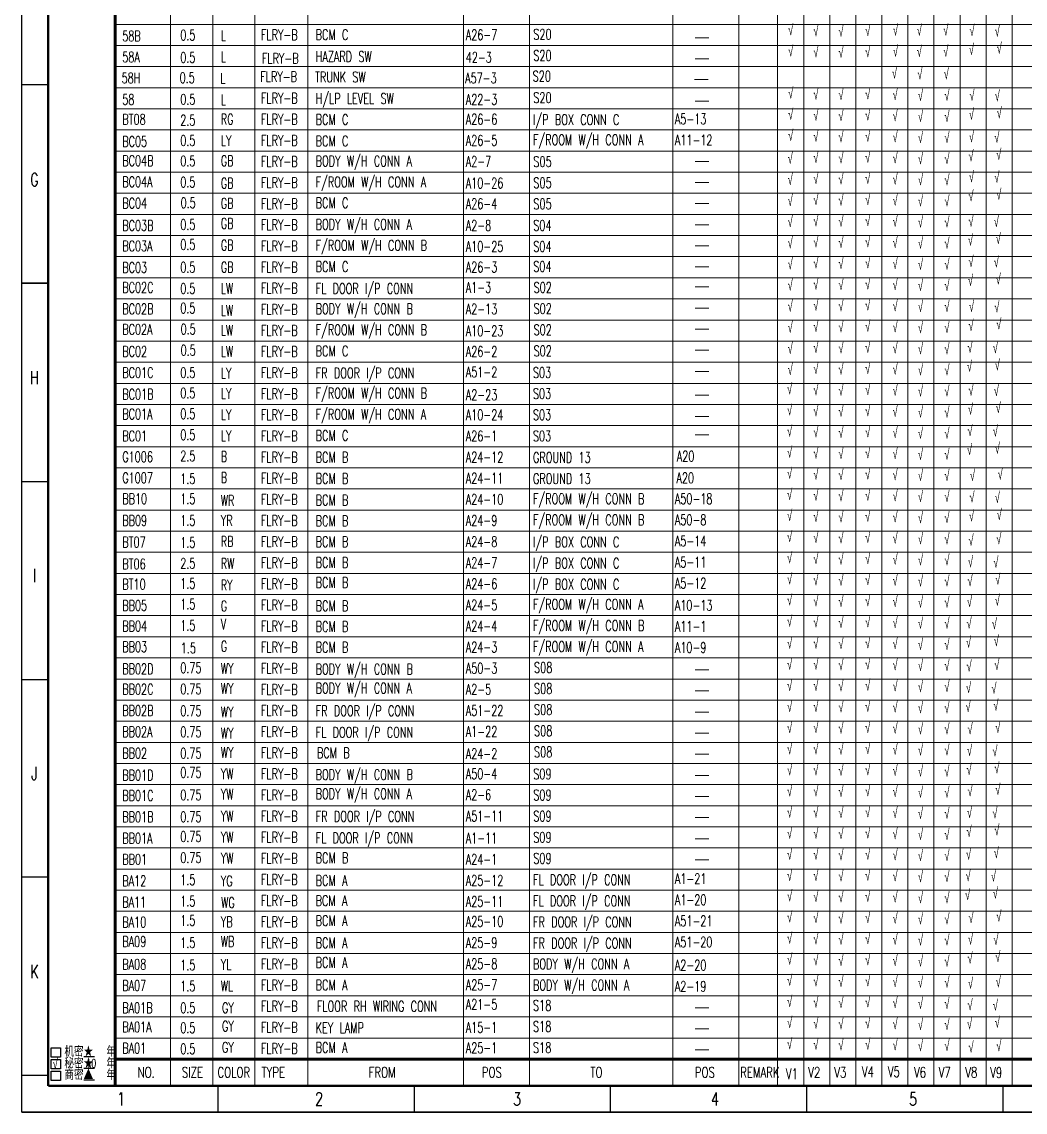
# Model space of a CAD drawing. Header units: millimetres. Extents: x 1376 to 3754, y -1445 to -604.
# Drawn here: x 1375.7 to 1755.8, y -1445.3 to -1032.2 of the extents above; entities that cross this region are included whole.
import ezdxf
from ezdxf.enums import TextEntityAlignment as Align

# ---------------------------------------------------------------- set-up
doc = ezdxf.new("R2010")
doc.units = ezdxf.units.MM
doc.layers.add('0Filament', color=7, linetype='Continuous', lineweight=20)
doc.layers.add('2FRAME', color=2, linetype='Continuous', lineweight=70)
doc.layers.add('2FRAM', color=2, linetype='Continuous')
doc.styles.add('HZ', font='TXT', dxfattribs={"width": 0.7, "height": 4, "bigfont": 'HZTXT'})

msp = doc.modelspace()

# ---------------------------------------------------------------- linework, layer by layer
for p, q in [((1375.71, -1445.28), (1375.71, -604.28)), ((1385.7, -1056.07), (1375.8, -1056.07)), ((1385.73, -1131.21), (1375.74, -1131.21)), ((1385.73, -1131.31), (1375.74, -1131.31)), ((1385.7, -1206.45), (1375.8, -1206.45)), ((1385.7, -1281.48), (1375.8, -1281.48)), ((1385.7, -1356.29), (1375.8, -1356.29)), ((1386.89, -1420.88), (1390.39, -1420.88)), ((1386.89, -1424.38), (1386.89, -1420.88)), ((1390.39, -1420.88), (1390.39, -1424.38)), ((1390.39, -1424.38), (1386.89, -1424.38)), ((1399.16, -1424.17), (1403.27, -1424.17)), ((1386.89, -1428.84), (1386.89, -1425.34)), ((1386.89, -1425.34), (1390.39, -1425.34)), ((1390.39, -1428.84), (1386.89, -1428.84)), ((1390.39, -1425.34), (1390.39, -1428.84)), ((1399.16, -1428.63), (1403.27, -1428.63)), ((1385.73, -1431.43), (1375.74, -1431.43)), ((1386.89, -1433.23), (1386.89, -1429.73)), ((1386.89, -1429.73), (1390.39, -1429.73)), ((1390.39, -1433.23), (1386.89, -1433.23)), ((1390.39, -1429.73), (1390.39, -1433.23)), ((1399.16, -1433.01), (1403.27, -1433.01)), ((1450.02, -1435.28), (1450.02, -1445.28)), ((1524.33, -1435.28), (1524.33, -1445.28)), ((1598.64, -1435.28), (1598.64, -1445.28)), ((1672.96, -1435.28), (1672.96, -1445.28)), ((1747.27, -1435.28), (1747.27, -1445.28)), ((2564.71, -1445.28), (1375.71, -1445.28)), ((1375.71, -1445.28), (3753.71, -1445.28))]:
    msp.add_line(p, q)
at = {"layer": '0Filament'}
for p, q in [((1432.03, -809.17), (1432.03, -1435.17)), ((1448.03, -809.17), (1448.03, -1435.17)), ((1464.03, -1435.17), (1464.03, -809.17)), ((1484.01, -1435.17), (1484.01, -809.17)), ((1543, -1435.18), (1543, -809.17)), ((1568, -1435.18), (1568, -809.17)), ((1622.28, -1435.17), (1622.28, -809.17)), ((1647.28, -1435.17), (1647.28, -809.17)), ((1662.03, -1435.17), (1662.03, -809.17)), ((1671.9, -1435.17), (1671.9, -809.17)), ((1681.77, -1435.17), (1681.77, -809.17)), ((1691.64, -1435.17), (1691.64, -809.17)), ((1701.51, -1435.17), (1701.51, -809.17)), ((1711.38, -1435.17), (1711.38, -809.17)), ((1721.25, -1435.17), (1721.25, -809.17)), ((1731.12, -1435.17), (1731.12, -809.17)), ((1740.99, -1435.17), (1740.99, -809.17)), ((1750.86, -1435.17), (1750.86, -809.17)), ((1770.6, -1033.17), (1411.03, -1033.17)), ((1630.74, -1038.23), (1635.98, -1038.23)), ((1770.6, -1041.17), (1411.03, -1041.17)), ((1770.6, -1049.17), (1411.03, -1049.17)), ((1630.74, -1046.23), (1635.98, -1046.23)), ((1770.6, -1057.17), (1411.03, -1057.17)), ((1630.5, -1054.08), (1635.74, -1054.08)), ((1770.6, -1065.17), (1411.03, -1065.17)), ((1630.74, -1062.23), (1635.98, -1062.23)), ((1770.6, -1073.17), (1411.03, -1073.17)), ((1770.6, -1081.17), (1411.03, -1081.17)), ((1630.74, -1085.07), (1635.98, -1085.07)), ((1770.6, -1089.17), (1411.03, -1089.17)), ((1630.74, -1093.07), (1635.98, -1093.07)), ((1770.6, -1097.17), (1411.03, -1097.17)), ((1630.74, -1101.07), (1635.98, -1101.07)), ((1770.6, -1105.17), (1411.03, -1105.17)), ((1630.74, -1109.07), (1635.98, -1109.07)), ((1770.6, -1113.17), (1411.03, -1113.17)), ((1630.74, -1117.07), (1635.98, -1117.07)), ((1770.6, -1121.17), (1411.03, -1121.17)), ((1630.74, -1125.07), (1635.98, -1125.07)), ((1770.6, -1129.17), (1411.03, -1129.17)), ((1630.74, -1132.63), (1635.99, -1132.63)), ((1770.6, -1137.17), (1411.03, -1137.17)), ((1630.74, -1140.63), (1635.99, -1140.63)), ((1770.6, -1145.17), (1411.03, -1145.17)), ((1630.74, -1148.63), (1635.99, -1148.63)), ((1770.6, -1153.17), (1411.03, -1153.17)), ((1630.74, -1156.63), (1635.99, -1156.63)), ((1770.6, -1161.17), (1411.03, -1161.17)), ((1630.74, -1164.63), (1635.99, -1164.63)), ((1770.6, -1169.17), (1411.03, -1169.17)), ((1770.6, -1177.17), (1411.03, -1177.17)), ((1630.74, -1173.68), (1635.98, -1173.68)), ((1770.6, -1185.17), (1411.03, -1185.17)), ((1630.74, -1181.68), (1635.98, -1181.68)), ((1630.74, -1188.63), (1635.99, -1188.63)), ((1770.6, -1193.17), (1411.03, -1193.17)), ((1770.6, -1201.17), (1411.03, -1201.17)), ((1770.6, -1209.17), (1411.03, -1209.17)), ((1770.6, -1217.17), (1411.03, -1217.17)), ((1770.6, -1225.17), (1411.03, -1225.17)), ((1770.6, -1233.17), (1411.03, -1233.17)), ((1770.6, -1241.17), (1411.03, -1241.17)), ((1770.6, -1249.17), (1411.03, -1249.17)), ((1770.6, -1257.17), (1411.03, -1257.17)), ((1770.6, -1265.17), (1411.03, -1265.17)), ((1770.6, -1273.17), (1411.03, -1273.17)), ((1630.74, -1277.68), (1635.98, -1277.68)), ((1770.6, -1281.17), (1411.03, -1281.17)), ((1630.74, -1285.68), (1635.98, -1285.68)), ((1770.6, -1289.17), (1411.03, -1289.17)), ((1630.74, -1293.68), (1635.98, -1293.68)), ((1770.6, -1297.17), (1411.03, -1297.17)), ((1770.6, -1305.17), (1411.03, -1305.17)), ((1630.74, -1301.68), (1635.98, -1301.68)), ((1770.6, -1313.17), (1411.03, -1313.17)), ((1630.74, -1309.68), (1635.98, -1309.68)), ((1630.74, -1317.68), (1635.98, -1317.68)), ((1770.6, -1321.17), (1411.03, -1321.17)), ((1630.74, -1325.68), (1635.98, -1325.68)), ((1770.6, -1329.17), (1411.03, -1329.17)), ((1630.74, -1333.68), (1635.98, -1333.68)), ((1770.6, -1337.17), (1411.03, -1337.17)), ((1630.74, -1341.68), (1635.98, -1341.68)), ((1770.6, -1345.17), (1411.03, -1345.17)), ((1630.74, -1349.68), (1635.98, -1349.68)), ((1770.6, -1353.17), (1411.03, -1353.17)), ((1770.6, -1361.17), (1411.03, -1361.17)), ((1770.6, -1369.17), (1411.03, -1369.17)), ((1770.6, -1377.17), (1411.03, -1377.17)), ((1770.6, -1385.17), (1411.03, -1385.17)), ((1770.6, -1393.17), (1411.03, -1393.17)), ((1770.6, -1401.17), (1411.03, -1401.17)), ((1630.74, -1405.68), (1635.98, -1405.68)), ((1770.6, -1409.17), (1411.03, -1409.17)), ((1630.74, -1413.68), (1635.98, -1413.68)), ((1770.6, -1417.17), (1411.03, -1417.17)), ((1630.74, -1421.68), (1635.98, -1421.68)), ((1484.01, -1425.17), (1484.01, -1435.17))]:
    msp.add_line(p, q, dxfattribs=at)
at = {"layer": '2FRAM', "color": 2, "linetype": 'ByBlock', "lineweight": 50}
for p, q in [((1385.71, -1435.28), (1385.71, -614.28)), ((1400.71, -1435.28), (1385.8, -1435.28)), ((3743.71, -1435.28), (1400.71, -1435.28))]:
    msp.add_line(p, q, dxfattribs=at)
at = {"layer": '2FRAME'}
for p, q in [((1411.03, -1435.17), (1411.03, -679.1)), ((1411.03, -1425.17), (1770.6, -1425.17))]:
    msp.add_line(p, q, dxfattribs=at)

# ---------------------------------------------------------------- texts
at = {"style": 'HZ', "width": 0.7}
for s, height, p in [(' 机密★  年', 4, (1389.34, -1424.24)), ('√', 4, (1387.38, -1428.95)), (' 秘密★  年', 4, (1389.34, -1428.7)), (' 商密▲  年', 4, (1389.34, -1433.08)), ('10', 3.2, (1400.09, -1428.35))]:
    msp.add_text(s, height=height, dxfattribs=at).set_placement(p)
at = {"char_height": 5, "width": 50, "attachment_point": 5, "style": 'HZ'}
for s, insert in [('G', (1380.48, -1091.99)), ('H', (1380.48, -1166.99)), ('I', (1380.48, -1241.99)), ('J', (1380.48, -1316.99)), ('K', (1380.48, -1391.99)), ('1', (1413.32, -1440.28)), ('2', (1488.32, -1440.28)), ('3', (1563.32, -1440.28)), ('4', (1638.32, -1440.28)), ('5', (1713.32, -1440.28))]:
    msp.add_mtext(s, dxfattribs=dict(at, insert=insert))
at = {"layer": '0Filament', "lineweight": 20, "style": 'HZ', "width": 0.67}
for p in [(1666.99, -1038.47), (1676.53, -1038.81), (1686.03, -1038.99), (1696.18, -1038.77), (1706.69, -1038.58), (1715.71, -1038.63), (1725.73, -1038.59), (1735.65, -1038.75), (1745.24, -1038.94), (1666.99, -1046.47), (1706.69, -1046.58), (1715.71, -1046.63), (1725.73, -1046.59), (1735.46, -1045.94), (1745.98, -1045.39), (1676.53, -1046.81), (1686.03, -1046.99), (1696.18, -1046.77), (1706.3, -1054.87), (1715.91, -1055.16), (1725.92, -1055.13), (1666.99, -1062.47), (1676.53, -1062.81), (1686.03, -1062.99), (1696.18, -1062.77), (1706.54, -1063.02), (1735.65, -1063.27), (1716.15, -1063.32), (1726.17, -1063.28), (1745.24, -1063.45), (1666.99, -1070.47), (1676.53, -1070.81), (1686.03, -1070.99), (1696.18, -1070.77), (1706.54, -1071.02), (1716.15, -1071.32), (1726.17, -1071.28), (1735.46, -1070.46), (1745.98, -1069.9), (1666.99, -1078.47), (1676.53, -1078.81), (1686.03, -1078.99), (1696.18, -1078.77), (1706.54, -1079.02), (1716.15, -1079.32), (1726.17, -1079.28), (1735.47, -1079.02), (1745.07, -1079.2), (1666.79, -1087.15), (1676.53, -1086.81), (1686.03, -1086.99), (1696.18, -1086.77), (1706.54, -1087.02), (1716.15, -1087.32), (1726.17, -1087.28), (1735.29, -1086.21), (1745.81, -1085.65), (1666.79, -1095.15), (1676.53, -1094.81), (1686.03, -1094.99), (1696.18, -1094.77), (1706.54, -1095.02), (1716.15, -1095.32), (1726.17, -1095.28), (1735.47, -1094.13), (1745.07, -1094.32), (1666.79, -1103.15), (1676.53, -1102.81), (1686.03, -1102.99), (1696.18, -1102.77), (1706.54, -1103.02), (1716.15, -1103.32), (1726.17, -1103.28), (1735.29, -1101.32), (1745.81, -1100.77), (1666.79, -1111.15), (1676.53, -1110.81), (1686.03, -1110.99), (1696.18, -1110.77), (1706.54, -1111.02), (1716.15, -1111.32), (1726.17, -1111.28), (1735.29, -1110.94), (1744.88, -1111.12), (1666.79, -1119.15), (1676.53, -1118.81), (1686.03, -1118.99), (1696.18, -1118.77), (1706.54, -1119.02), (1716.15, -1119.32), (1726.17, -1119.28), (1735.1, -1118.13), (1745.62, -1117.57), (1666.79, -1127.15), (1676.53, -1126.81), (1686.03, -1126.99), (1696.18, -1126.77), (1706.54, -1127.02), (1716.15, -1127.32), (1726.17, -1127.28), (1735.29, -1126.24), (1744.88, -1126.42), (1735.1, -1133.43), (1745.62, -1132.87), (1666.79, -1135.15), (1676.53, -1134.81), (1686.03, -1134.99), (1696.18, -1134.77), (1706.54, -1135.02), (1716.15, -1135.32), (1726.17, -1135.28), (1666.79, -1143.15), (1676.53, -1142.81), (1686.03, -1142.99), (1696.18, -1142.77), (1706.54, -1143.02), (1716.15, -1143.32), (1726.17, -1143.28), (1735.48, -1143.27), (1745.07, -1143.46), (1745.81, -1149.91), (1666.79, -1151.15), (1676.53, -1150.81), (1686.03, -1150.99), (1696.18, -1150.77), (1706.54, -1151.02), (1716.15, -1151.32), (1726.17, -1151.28), (1735.29, -1150.46), (1666.79, -1159.15), (1676.53, -1158.81), (1686.03, -1158.99), (1696.18, -1158.77), (1706.54, -1159.02), (1716.15, -1159.32), (1726.17, -1159.28), (1734.92, -1158.76), (1744.52, -1158.94), (1734.74, -1165.95), (1745.26, -1165.39), (1666.79, -1167.15), (1676.53, -1166.81), (1686.03, -1166.99), (1696.18, -1166.77), (1706.54, -1167.02), (1716.15, -1167.32), (1726.17, -1167.28), (1666.59, -1174.47), (1696.18, -1174.77), (1676.53, -1174.81), (1686.03, -1174.99), (1706.54, -1175.02), (1716.15, -1175.32), (1726.17, -1175.28), (1735.29, -1174.98), (1744.89, -1175.16), (1666.59, -1182.47), (1676.53, -1182.81), (1686.03, -1182.99), (1696.18, -1182.77), (1706.54, -1183.02), (1735.11, -1182.17), (1745.63, -1181.61), (1716.15, -1183.32), (1726.17, -1183.28), (1666.59, -1190.47), (1676.53, -1190.81), (1686.03, -1190.99), (1696.18, -1190.77), (1706.54, -1191.02), (1716.15, -1191.32), (1726.17, -1191.28), (1734.92, -1190.33), (1744.52, -1190.51), (1666.59, -1198.47), (1676.53, -1198.81), (1686.03, -1198.99), (1696.18, -1198.77), (1706.54, -1199.02), (1716.15, -1199.32), (1726.17, -1199.28), (1734.74, -1197.52), (1745.26, -1196.96), (1666.59, -1206.47), (1676.53, -1206.81), (1686.03, -1206.99), (1696.18, -1206.77), (1706.54, -1207.02), (1716.15, -1207.32), (1726.17, -1207.28), (1735.84, -1207.3), (1746.36, -1206.75), (1666.59, -1214.47), (1676.53, -1214.81), (1686.03, -1214.99), (1696.18, -1214.77), (1706.54, -1215.02), (1716.15, -1215.32), (1726.17, -1215.28), (1735.66, -1215.46), (1745.26, -1215.65), (1666.59, -1222.47), (1676.53, -1222.81), (1686.03, -1222.99), (1696.18, -1222.77), (1706.54, -1223.02), (1716.15, -1223.32), (1726.17, -1223.28), (1735.48, -1222.65), (1745.99, -1222.1), (1666.59, -1230.47), (1676.53, -1230.81), (1686.03, -1230.99), (1696.18, -1230.77), (1706.54, -1231.02), (1716.15, -1231.32), (1726.17, -1231.28), (1735.29, -1231.82), (1745.81, -1231.27), (1666.59, -1238.47), (1676.53, -1238.81), (1686.03, -1238.99), (1696.18, -1238.77), (1706.54, -1239.02), (1716.15, -1239.32), (1726.17, -1239.28), (1735.11, -1239.98), (1744.7, -1240.16), (1666.59, -1246.47), (1676.53, -1246.81), (1686.03, -1246.99), (1696.18, -1246.77), (1706.54, -1247.02), (1716.15, -1247.32), (1726.17, -1247.28), (1734.92, -1247.17), (1745.44, -1246.62), (1666.59, -1254.47), (1676.53, -1254.81), (1686.03, -1254.99), (1696.18, -1254.77), (1706.54, -1255.02), (1716.15, -1255.32), (1726.17, -1255.28), (1734.74, -1255.11), (1745.26, -1254.56), (1666.59, -1262.47), (1676.53, -1262.81), (1686.03, -1262.99), (1696.18, -1262.77), (1706.54, -1263.02), (1716.15, -1263.32), (1726.17, -1263.28), (1734.56, -1263.27), (1744.15, -1263.46), (1666.6, -1270.83), (1676.53, -1270.81), (1686.03, -1270.99), (1696.18, -1270.77), (1706.54, -1271.02), (1716.15, -1271.32), (1726.17, -1271.28), (1734.37, -1270.46), (1744.89, -1269.91), (1666.6, -1278.83), (1676.53, -1278.81), (1686.03, -1278.99), (1696.18, -1278.77), (1706.54, -1279.02), (1716.15, -1279.32), (1726.17, -1279.28), (1734.56, -1279.53), (1745.08, -1278.98), (1666.6, -1286.83), (1676.53, -1286.81), (1686.03, -1286.99), (1696.18, -1286.77), (1706.54, -1287.02), (1716.15, -1287.32), (1726.17, -1287.28), (1734.37, -1287.69), (1743.97, -1287.88), (1744.71, -1294.33), (1666.6, -1294.83), (1676.53, -1294.81), (1686.03, -1294.99), (1696.18, -1294.77), (1706.54, -1295.02), (1716.15, -1295.32), (1726.17, -1295.28), (1734.19, -1294.88), (1666.6, -1302.83), (1676.53, -1302.81), (1696.18, -1302.77), (1745.44, -1302.76), (1686.03, -1302.99), (1706.54, -1303.02), (1716.15, -1303.32), (1726.17, -1303.28), (1734.93, -1303.31), (1666.6, -1310.83), (1676.53, -1310.81), (1686.03, -1310.99), (1696.18, -1310.77), (1706.54, -1311.02), (1716.15, -1311.32), (1726.17, -1311.28), (1734.74, -1311.47), (1744.34, -1311.66), (1666.6, -1318.83), (1676.53, -1318.81), (1686.03, -1318.99), (1696.18, -1318.77), (1706.54, -1319.02), (1716.15, -1319.32), (1726.17, -1319.28), (1734.56, -1318.66), (1745.08, -1318.11), (1666.6, -1326.83), (1676.53, -1326.81), (1686.03, -1326.99), (1696.18, -1326.77), (1706.54, -1327.02), (1716.15, -1327.32), (1726.17, -1327.28), (1734.93, -1326.8), (1745.45, -1326.24), (1666.6, -1334.83), (1676.53, -1334.81), (1686.03, -1334.99), (1696.18, -1334.77), (1706.54, -1335.02), (1716.15, -1335.32), (1726.17, -1335.28), (1734.74, -1334.96), (1744.34, -1335.14), (1666.6, -1342.83), (1676.53, -1342.81), (1686.03, -1342.99), (1696.18, -1342.77), (1706.54, -1343.02), (1716.15, -1343.32), (1726.17, -1343.28), (1734.56, -1342.14), (1745.08, -1341.59), (1666.6, -1350.83), (1676.53, -1350.81), (1686.03, -1350.99), (1696.18, -1350.77), (1706.54, -1351.02), (1716.15, -1351.32), (1726.17, -1351.28), (1734.38, -1350.76), (1744.89, -1350.21), (1666.6, -1358.83), (1676.53, -1358.81), (1686.03, -1358.99), (1696.18, -1358.77), (1706.54, -1359.02), (1716.15, -1359.32), (1726.17, -1359.28), (1734.19, -1358.92), (1743.79, -1359.1), (1666.6, -1366.56), (1676.53, -1366.81), (1686.03, -1366.99), (1696.18, -1366.77), (1706.54, -1367.02), (1716.15, -1367.32), (1726.17, -1367.28), (1734.01, -1366.11), (1744.52, -1365.55), (1666.6, -1374.56), (1676.53, -1374.81), (1686.03, -1374.99), (1696.18, -1374.77), (1706.54, -1375.02), (1716.15, -1375.32), (1726.17, -1375.28), (1735.3, -1374.79), (1745.82, -1374.24), (1666.6, -1382.56), (1676.53, -1382.81), (1686.03, -1382.99), (1696.18, -1382.77), (1706.54, -1383.02), (1716.15, -1383.32), (1726.17, -1383.28), (1735.11, -1382.95), (1744.71, -1383.13), (1745.45, -1389.58), (1666.6, -1390.56), (1676.53, -1390.81), (1686.03, -1390.99), (1696.18, -1390.77), (1706.54, -1391.02), (1716.15, -1391.32), (1726.17, -1391.28), (1734.93, -1390.14), (1666.6, -1398.56), (1676.53, -1398.81), (1686.03, -1398.99), (1696.18, -1398.77), (1706.54, -1399.02), (1716.15, -1399.32), (1726.17, -1399.28), (1735.11, -1399.67), (1745.63, -1399.12), (1666.6, -1406.56), (1676.53, -1406.81), (1686.03, -1406.99), (1696.18, -1406.77), (1706.54, -1407.02), (1716.15, -1407.32), (1726.17, -1407.28), (1734.93, -1407.83), (1744.53, -1408.02), (1666.6, -1414.56), (1676.53, -1414.81), (1686.03, -1414.99), (1696.18, -1414.77), (1706.54, -1415.02), (1716.15, -1415.32), (1726.17, -1415.28), (1734.75, -1415.02), (1745.26, -1414.47), (1666.6, -1422.56), (1676.53, -1422.81), (1686.03, -1422.99), (1696.18, -1422.77), (1706.54, -1423.02), (1716.15, -1423.32), (1726.17, -1423.28), (1735.3, -1423.87), (1745.82, -1423.32)]:
    msp.add_text('√', height=4, dxfattribs=at).set_placement(p, align=Align.BOTTOM_CENTER)
at = {"layer": '0Filament', "style": 'HZ', "width": 0.67}
for s, p in [('58B', (1413.77, -1039.58)), ('FLRY-B', (1466.3, -1039.12)), ('A26-7', (1543.87, -1039.12)), ('S20', (1569.49, -1038.94)), ('58A', (1413.77, -1047.51)), ('0.5', (1435.75, -1047.71)), ('L', (1451.09, -1047.47)), ('FLRY-B', (1466.67, -1048.04)), ('42-3', (1543.87, -1047.65)), ('S20', (1569.49, -1046.94)), ('58H', (1413.53, -1055.48)), ('0.5', (1435.51, -1055.39)), ('L', (1450.85, -1055.63)), ('FLRY-B', (1466.05, -1054.96)), ('A57-3', (1543.62, -1055.49)), ('S20', (1569.24, -1054.79)), ('58', (1413.77, -1063.63)), ('0.5', (1435.75, -1063.55)), ('L', (1451.09, -1063.78)), ('FLRY-B', (1466.3, -1063.12)), ('A22-3', (1543.87, -1063.65)), ('S20', (1569.49, -1062.94)), ('BT08', (1413.77, -1071.14)), ('FLRY-B', (1466.3, -1071.12)), ('A26-6', (1543.87, -1071.12)), ('A5-13', (1623.1, -1070.99)), ('BC05', (1413.77, -1079.54)), ('FLRY-B', (1466.3, -1079.12)), ('A26-5', (1543.87, -1079.12)), ('F/ROOM W/H CONN A', (1569.38, -1078.89)), ('A11-12', (1623.1, -1078.99)), ('BODY W/H CONN A', (1487.05, -1086.95)), ('BC04B', (1413.77, -1086.84)), ('FLRY-B', (1466.3, -1087.12)), ('A2-7', (1543.87, -1087.08)), ('S05', (1569.51, -1087.18)), ('F/ROOM W/H CONN A', (1487.05, -1094.89)), ('BC04A', (1413.77, -1094.84)), ('FLRY-B', (1466.3, -1095.12)), ('A10-26', (1543.87, -1095.29)), ('S05', (1569.51, -1095.18)), ('BC04', (1413.77, -1102.91)), ('FLRY-B', (1466.3, -1103.12)), ('A26-4', (1543.87, -1103.12)), ('S05', (1569.51, -1103.18)), ('BODY W/H CONN A', (1487.05, -1110.95)), ('BC03B', (1413.77, -1111.35)), ('FLRY-B', (1466.3, -1111.12)), ('A2-8', (1543.87, -1111.34)), ('S04', (1569.47, -1111.34)), ('BC03A', (1413.77, -1119.12)), ('FLRY-B', (1466.3, -1119.12)), ('F/ROOM W/H CONN B', (1487.05, -1118.89)), ('A10-25', (1543.87, -1119.32)), ('S04', (1569.47, -1119.34)), ('BC03', (1413.77, -1127.26)), ('FLRY-B', (1466.3, -1127.12)), ('A26-3', (1543.87, -1127.12)), ('S04', (1569.47, -1126.9)), ('BC02C', (1413.77, -1134.83)), ('0.5', (1435.75, -1135.24)), ('LW', (1451.09, -1135.22)), ('FLRY-B', (1466.3, -1135.12)), ('A1-3', (1543.87, -1134.85)), ('S02', (1569.6, -1134.87)), ('BC02B', (1413.77, -1142.97)), ('FLRY-B', (1466.3, -1143.12)), ('BODY W/H CONN B', (1487.05, -1142.95)), ('A2-13', (1543.87, -1143.01)), ('S02', (1569.6, -1142.87)), ('BC02A', (1413.77, -1150.7)), ('FLRY-B', (1466.3, -1151.12)), ('F/ROOM W/H CONN B', (1487.05, -1150.89)), ('A10-23', (1543.87, -1151.29)), ('S02', (1569.6, -1150.87)), ('BC02', (1413.77, -1159.07)), ('FLRY-B', (1466.3, -1159.12)), ('A26-2', (1543.87, -1159.12)), ('S02', (1569.6, -1158.87)), ('FLRY-B', (1466.3, -1167.12)), ('A51-2', (1543.87, -1166.85)), ('S03', (1569.35, -1167.09)), ('BC01B', (1413.77, -1175.29)), ('FLRY-B', (1466.3, -1175.12)), ('F/ROOM W/H CONN B', (1487.05, -1174.89)), ('A2-23', (1543.87, -1175.54)), ('S03', (1569.35, -1175.09)), ('BC01A', (1413.77, -1182.8)), ('FLRY-B', (1466.3, -1183.12)), ('F/ROOM W/H CONN A', (1487.05, -1182.89)), ('A10-24', (1543.87, -1183.12)), ('S03', (1569.35, -1183.09)), ('BC01', (1413.77, -1191.11)), ('FLRY-B', (1466.3, -1191.12)), ('A26-1', (1543.87, -1191.12)), ('S03', (1569.35, -1191.09)), ('G1006', (1413.77, -1199)), ('FLRY-B', (1466.3, -1199.12)), ('A24-12', (1543.87, -1199.12)), ('A20', (1623.84, -1198.78)), ('G1007', (1413.77, -1206.94)), ('FLRY-B', (1466.3, -1207.12)), ('A24-11', (1543.87, -1207.12)), ('A20', (1623.68, -1206.98)), ('F/ROOM W/H CONN B', (1569.38, -1214.89)), ('BB10', (1413.77, -1214.89)), ('1.5', (1435.75, -1214.89)), ('WR', (1451.09, -1215.52)), ('FLRY-B', (1466.3, -1215.12)), ('A24-10', (1543.87, -1215.12)), ('A50-18', (1623.1, -1214.88)), ('F/ROOM W/H CONN B', (1569.38, -1222.89)), ('BB09', (1413.77, -1223.12)), ('1.5', (1435.75, -1223.12)), ('YR', (1451.09, -1223.12)), ('FLRY-B', (1466.3, -1223.12)), ('A24-9', (1543.87, -1223.12)), ('A50-8', (1623.1, -1222.88)), ('FLRY-B', (1466.3, -1231.12)), ('A24-8', (1543.87, -1231.12)), ('A5-14', (1623.1, -1230.88)), ('A5-11', (1623.1, -1238.88)), ('FLRY-B', (1466.3, -1239.12)), ('A24-7', (1543.87, -1239.12)), ('FLRY-B', (1466.3, -1247.12)), ('A24-6', (1543.87, -1247.12)), ('A5-12', (1623.1, -1246.88)), ('FLRY-B', (1466.3, -1255.12)), ('A24-5', (1543.87, -1255.12)), ('F/ROOM W/H CONN A', (1569.38, -1254.89)), ('A10-13', (1623.1, -1255.24)), ('FLRY-B', (1466.3, -1263.12)), ('A24-4', (1543.87, -1263.12)), ('F/ROOM W/H CONN B', (1569.38, -1262.89)), ('A11-1', (1623.1, -1263.24)), ('FLRY-B', (1466.3, -1271.12)), ('A24-3', (1543.87, -1271.12)), ('F/ROOM W/H CONN A', (1569.38, -1270.89)), ('A10-9', (1623.1, -1271.24)), ('FLRY-B', (1466.3, -1279.12)), ('BODY W/H CONN B', (1487.05, -1279.41)), ('A50-3', (1543.87, -1279.09)), ('S08', (1569.76, -1278.8)), ('FLRY-B', (1466.3, -1287.12)), ('BODY W/H CONN A', (1487.05, -1286.66)), ('A2-5', (1543.87, -1287.09)), ('S08', (1569.76, -1286.8)), ('FLRY-B', (1466.3, -1295.12)), ('A51-22', (1543.87, -1295.09)), ('S08', (1569.76, -1294.8)), ('FLRY-B', (1466.3, -1303.12)), ('A1-22', (1543.87, -1303.09)), ('S08', (1569.76, -1302.8)), ('BB02', (1413.77, -1311.26)), ('FLRY-B', (1466.3, -1311.12)), ('A24-2', (1543.87, -1311.47)), ('S08', (1569.76, -1310.8)), ('FLRY-B', (1466.3, -1319.12)), ('BODY W/H CONN B', (1487.05, -1319.41)), ('A50-4', (1543.87, -1319.09)), ('S09', (1569.48, -1319.14)), ('FLRY-B', (1466.3, -1327.12)), ('BODY W/H CONN A', (1487.05, -1326.66)), ('A2-6', (1543.87, -1327.02)), ('S09', (1569.48, -1327.14)), ('FLRY-B', (1466.3, -1335.12)), ('A51-11', (1543.87, -1335.09)), ('S09', (1569.48, -1335.14)), ('BB01A', (1413.77, -1343.5)), ('FLRY-B', (1466.3, -1343.12)), ('A1-11', (1543.87, -1343.47)), ('S09', (1569.48, -1343.14)), ('BB01', (1413.77, -1351.5)), ('FLRY-B', (1466.3, -1351.12)), ('A24-1', (1543.87, -1351.47)), ('S09', (1569.48, -1351.14)), ('A1-21', (1623.1, -1358.82)), ('FLRY-B', (1466.3, -1359.12)), ('A25-12', (1543.87, -1359.47)), ('FLRY-B', (1466.3, -1367.12)), ('A1-20', (1623.1, -1366.82)), ('BA11', (1413.77, -1367.68)), ('A25-11', (1543.87, -1367.47)), ('BA10', (1413.77, -1375.26)), ('1.5', (1435.75, -1374.65)), ('YB', (1451.09, -1375.2)), ('FLRY-B', (1466.3, -1375.12)), ('A25-10', (1543.87, -1375.05)), ('A51-21', (1623.1, -1374.82)), ('BA09', (1413.77, -1382.64)), ('1.5', (1435.75, -1383.07)), ('WB', (1451.09, -1382.64)), ('FLRY-B', (1466.3, -1383.12)), ('A25-9', (1543.87, -1383.05)), ('A51-20', (1623.1, -1382.82)), ('FLRY-B', (1466.3, -1391.12)), ('A25-8', (1543.87, -1391.05)), ('BODY W/H CONN A', (1569.38, -1391.13)), ('A2-20', (1623.1, -1391.6)), ('BA07', (1413.77, -1399.29)), ('FLRY-B', (1466.3, -1399.12)), ('A25-7', (1543.87, -1399.05)), ('BODY W/H CONN A', (1569.38, -1399.13)), ('A2-19', (1623.1, -1399.6)), ('BA01B', (1413.77, -1407.74)), ('0.5', (1435.75, -1407.74)), ('GY', (1451.53, -1407.74)), ('FLRY-B', (1466.3, -1407.12)), ('FLOOR RH WIRING CONN', (1487.5, -1407.15)), ('A21-5', (1543.87, -1406.41)), ('S18', (1569.38, -1406.83)), ('BA01A', (1413.77, -1415)), ('0.5', (1435.75, -1415.29)), ('GY', (1451.53, -1414.69)), ('FLRY-B', (1466.3, -1415.12)), ('KEY LAMP', (1487.05, -1415.29)), ('A15-1', (1543.87, -1415.18)), ('S18', (1569.38, -1414.83)), ('BA01', (1413.77, -1423)), ('0.5', (1435.75, -1423.29)), ('GY', (1451.53, -1422.69)), ('FLRY-B', (1466.3, -1423.12)), ('A25-1', (1543.87, -1422.92)), ('S18', (1569.38, -1422.83))]:
    msp.add_text(s, height=4, dxfattribs=at).set_placement(p)
for s, p in [('0.5', (1435.75, -1037.23)), ('L', (1451.09, -1037.45)), ('2.5', (1435.75, -1069.49)), ('RG', (1451.09, -1069.07)), ('0.5', (1435.75, -1077.19)), ('LY', (1451.09, -1077.22)), ('0.5', (1435.75, -1084.93)), ('GB', (1451.09, -1084.85)), ('0.5', (1435.75, -1092.93)), ('GB', (1451.09, -1093.33)), ('0.5', (1435.85, -1100.79)), ('GB', (1451.09, -1100.96)), ('0.5', (1435.75, -1109.01)), ('GB', (1451.09, -1108.58)), ('0.5', (1435.75, -1116.59)), ('GB', (1451.09, -1116.81)), ('0.5', (1435.75, -1125.18)), ('GB', (1451.09, -1125.13)), ('0.5', (1435.75, -1140.65)), ('LW', (1451.09, -1141.56)), ('0.5', (1435.86, -1148.62)), ('LW', (1451.09, -1149.06)), ('0.5', (1435.86, -1156.62)), ('LW', (1451.09, -1157.06)), ('BC01C', (1413.77, -1165.1)), ('0.5', (1435.75, -1165.11)), ('LY', (1451.09, -1165.3)), ('0.5', (1435.75, -1172.82)), ('LY', (1451.09, -1173.05)), ('0.5', (1435.75, -1180.7)), ('LY', (1451.09, -1181.02)), ('0.5', (1435.75, -1188.67)), ('LY', (1451.09, -1189.02)), ('B', (1451.09, -1196.87)), ('1.5', (1435.75, -1205.27)), ('B', (1451.09, -1204.83)), ('BCM B', (1487.05, -1213.39)), ('BCM B', (1487.05, -1221.27)), ('BT07', (1413.77, -1229.3)), ('1.5', (1435.75, -1229.44)), ('RB', (1451.09, -1229.03)), ('BCM B', (1487.05, -1229.16)), ('BCM B', (1487.05, -1237.03)), ('BT06', (1413.77, -1237.62)), ('2.5', (1435.75, -1237.33)), ('RW', (1451.09, -1237.4)), ('BT10', (1413.77, -1245.28)), ('1.5', (1435.75, -1244.95)), ('BCM B', (1487.05, -1244.6)), ('RY', (1451.09, -1245.56)), ('BB05', (1413.77, -1253.33)), ('1.5', (1435.75, -1252.8)), ('G', (1451.09, -1253.53)), ('BB04', (1413.77, -1261.12)), ('1.5', (1435.75, -1260.88)), ('V', (1451.09, -1260.38)), ('BB03', (1413.77, -1268.95)), ('1.5', (1435.91, -1269.44)), ('G', (1451.09, -1268.76)), ('BB02D', (1413.77, -1277.34)), ('0.75', (1435.75, -1276.95)), ('WY', (1451.09, -1277.15)), ('BB02C', (1413.77, -1285.04)), ('0.75', (1435.75, -1284.95)), ('WY', (1451.09, -1284.74)), ('BB02B', (1413.77, -1293.14)), ('0.75', (1435.75, -1293.21)), ('WY', (1451.09, -1293.66)), ('BB02A', (1413.77, -1301.14)), ('0.75', (1435.75, -1301.21)), ('WY', (1451.09, -1301.66)), ('0.75', (1435.75, -1309.3)), ('WY', (1451.09, -1308.99)), ('BB01D', (1413.77, -1317.59)), ('0.75', (1435.75, -1316.59)), ('YW', (1451.09, -1317.06)), ('BB01C', (1413.77, -1325.32)), ('0.75', (1435.75, -1325.11)), ('YW', (1451.09, -1324.83)), ('BB01B', (1413.77, -1333.41)), ('0.75', (1435.75, -1333.37)), ('YW', (1451.09, -1333.1)), ('0.75', (1435.75, -1340.87)), ('YW', (1451.09, -1341.1)), ('0.75', (1435.75, -1348.87)), ('YW', (1451.09, -1349)), ('BA12', (1413.77, -1357.67)), ('1.5', (1435.75, -1357.22)), ('YG', (1451.09, -1357.71)), ('1.5', (1435.75, -1365.33)), ('WG', (1451.22, -1365.87)), ('BA08', (1413.77, -1389.28)), ('1.5', (1435.75, -1389.5)), ('YL', (1451.09, -1389.32)), ('1.5', (1435.75, -1397.46)), ('WL', (1451.09, -1397.48))]:
    msp.add_text(s, height=4, dxfattribs=at).set_placement(p, align=Align.MIDDLE_LEFT)
for s, p in [('BCM C', (1487.05, -1035.07)), ('HAZARD SW', (1487.05, -1043.37)), ('TRUNK SW', (1486.81, -1051.12)), ('H/LP LEVEL SW', (1487.05, -1059.28)), ('BCM C', (1487.05, -1067.22)), ('I/P BOX CONN C', (1569.38, -1067.27)), ('BCM C', (1487.05, -1075.35)), ('BCM C', (1487.05, -1098.77)), ('BCM C', (1487.05, -1122.92)), ('FL DOOR I/P CONN', (1487.05, -1131.23)), ('BCM C', (1487.05, -1154.92)), ('FR DOOR I/P CONN', (1487.05, -1163.23)), ('BCM C', (1487.05, -1186.94)), ('BCM B', (1487.05, -1195.16)), ('GROUND 13', (1569.38, -1195.26)), ('BCM B', (1487.05, -1203.2)), ('GROUND 13', (1569.38, -1203.26)), ('I/P BOX CONN C', (1569.38, -1227.27)), ('I/P BOX CONN C', (1569.38, -1235.27)), ('I/P BOX CONN C', (1569.38, -1243.27)), ('BCM B', (1487.05, -1251.44)), ('BCM B', (1487.05, -1259.3)), ('BCM B', (1487.05, -1267.14)), ('FR DOOR I/P CONN', (1487.05, -1291.23)), ('FL DOOR I/P CONN', (1487.05, -1299.38)), ('BCM B', (1487.51, -1307.12)), ('FR DOOR I/P CONN', (1487.05, -1331.23)), ('FL DOOR I/P CONN', (1487.05, -1339.38)), ('BCM B', (1487.05, -1346.94)), ('FL DOOR I/P CONN', (1569.38, -1355.23)), ('BCM A', (1487.05, -1355.48)), ('BCM A', (1487.04, -1363.14)), ('FL DOOR I/P CONN', (1569.38, -1363.23)), ('BCM A', (1487.05, -1370.7)), ('FR DOOR I/P CONN', (1569.38, -1371.23)), ('BCM A', (1487.05, -1379.13)), ('FR DOOR I/P CONN', (1569.38, -1379.23)), ('BCM A', (1487.05, -1386.53)), ('BCM A', (1487.05, -1395.09)), ('BCM A', (1487.05, -1418.76))]:
    msp.add_text(s, height=4, dxfattribs=at).set_placement(p, align=Align.TOP_LEFT)
at = {"layer": '0Filament', "color": 1, "style": 'HZ', "width": 0.67}
msp.add_text('2.5', height=4, dxfattribs=at).set_placement((1435.75, -1196.67), align=Align.MIDDLE_LEFT)
at = {"layer": '0Filament', "char_height": 4, "width": 21, "attachment_point": 1, "style": 'HZ'}
for s, insert in [('NO.', (1419.61, -1428.17)), ('SIZE', (1436.32, -1428.17)), ('COLOR', (1449.83, -1428.17)), ('TYPE', (1466.52, -1428.17)), ('FROM', (1507.12, -1428.17)), ('POS', (1549.97, -1428.17)), ('TO', (1591.08, -1428.17)), ('POS', (1630.69, -1428.17)), ('REMARK', (1647.85, -1428.17))]:
    msp.add_mtext(s, dxfattribs=dict(at, insert=insert))
at = {"layer": '0Filament', "char_height": 4, "attachment_point": 1, "style": 'HZ'}
for s, insert in [('V1', (1665.13, -1428.75)), ('V2', (1673.62, -1428.18)), ('V3', (1683.49, -1428.18)), ('V4', (1693.95, -1427.98)), ('V5', (1703.77, -1427.98)), ('V6', (1713.69, -1428.18)), ('V7', (1723.03, -1428.16)), ('V8', (1733.12, -1428.16)), ('V9', (1742.54, -1428.28))]:
    msp.add_mtext(s, dxfattribs=dict(at, insert=insert))

doc.saveas('drawing.dxf')
